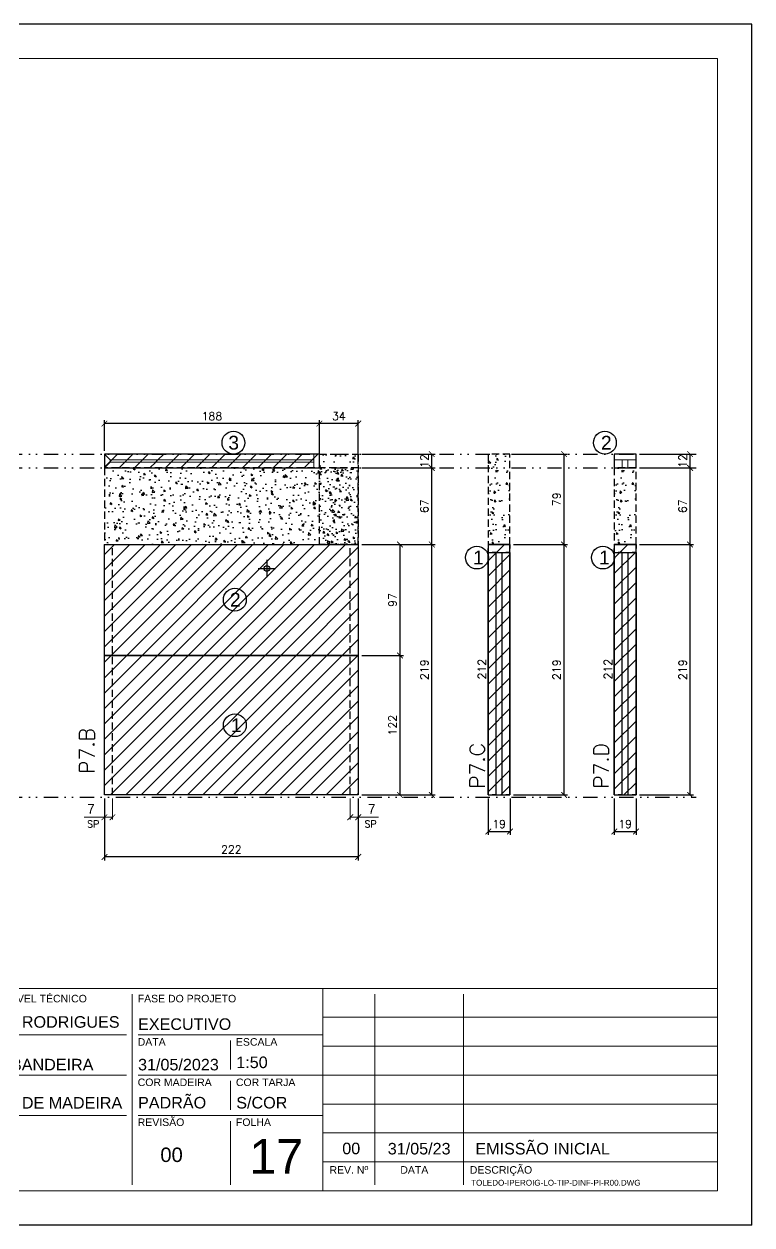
# Model space of a CAD drawing. Extents: x -23436 to 4767, y -3862 to 10024.
# Drawn here: x -18243 to -17606, y 4082 to 5132 of the extents above; entities that cross this region are included whole.
import ezdxf
from ezdxf.enums import TextEntityAlignment as Align

# ---------------------------------------------------------------- set-up
doc = ezdxf.new("R2010")
doc.units = 0
doc.header["$PDMODE"] = 2
doc.header["$PDSIZE"] = 10
doc.linetypes.add('DIVIDE2', pattern=[0.625, 0.25, -0.125, 0, -0.125, 0, -0.125])
doc.linetypes.add('HIDDEN', pattern=[9.525, 6.35, -3.175])
doc.layers.get('0').update_dxf_attribs({"lineweight": 13})
doc.layers.get('Defpoints').update_dxf_attribs({"lineweight": 13})
for name, color, linetype, lineweight in [('A-GENM', 7, 'Continuous', 18), ('cotas', 4, 'Continuous', 13), ('FOLHA MB', 7, 'Continuous', 13), ('N° FOLHA', 5, 'Continuous', 13), ('Texto Seção', 7, 'Continuous', 15)]:
    doc.layers.add(name, color=color, linetype=linetype, lineweight=lineweight)
for name, color, linetype in [('Concreto', 250, 'HIDDEN'), ('Cota', 4, 'Continuous'), ('Cota Sarrafo', 180, 'Continuous'), ('Furação', 70, 'Continuous'), ('MB Logo', 254, 'Continuous'), ('Nível', 160, 'Continuous'), ('Painéis', 30, 'Continuous'), ('Reaproveitamento', 252, 'Continuous'), ('Romaneio', 10, 'Continuous'), ('Sarr 7x7', 104, 'Continuous'), ('Sarrafo de Pressão', 42, 'HIDDEN')]:
    doc.layers.add(name, color=color, linetype=linetype)
doc.layers.add('Laje_Perimetro', color=7, linetype='Continuous', plot=False)
doc.styles.add('ARIAL', font='arial.ttf', dxfattribs={"oblique": 15, "height": 25})
doc.styles.add('MB_C01', font='arial.ttf', dxfattribs={"height": 1.3})
doc.styles.add('MB_C02', font='arial.ttf', dxfattribs={"height": 2})
doc.styles.add('MB_C03', font='arial.ttf', dxfattribs={"height": 2.5})
doc.styles.add('MB_C04', font='arial.ttf', dxfattribs={"height": 6})
doc.styles.add('REGUA-120', font='ROMANS.shx', dxfattribs={"height": 15})
doc.styles.add('ROMANS', font='romans.shx')
doc.styles.add('ROMAS860', font='ROMAS860.SHX')
doc.dimstyles.new('cotas', dxfattribs={"dimtxt": 8.5, "dimasz": 5, "dimexe": 2, "dimexo": 3, "dimgap": 3, "dimtad": 1, "dimdec": 1, "dimzin": 9, "dimdsep": 46, "dimtxsty": 'ROMAS860', "dimblk": 'ARCHTICK', "dimcen": 0, "dimclrd": 4, "dimclre": 4, "dimclrt": 1, "dimadec": 0, "dimazin": 2, "dimtfac": 1, "dimtdec": 1, "dimtix": 1, "dimtmove": 0, "dimatfit": 2, "dimldrblk": 'OBLIQUE', "dimfxl": 0, "dimtolj": 1, "dimtzin": 0, "dimlwd": 13, "dimlwe": 13, "dimarcsym": 0})
doc.dimstyles.new('PAINEL', dxfattribs={"dimtxt": 7, "dimasz": 5, "dimexe": 3, "dimexo": 3, "dimgap": 3, "dimtad": 1, "dimdec": 1, "dimzin": 12, "dimdsep": 46, "dimtxsty": 'ROMANS', "dimblk": 'ARCHTICK', "dimcen": 0, "dimclrd": 4, "dimclre": 4, "dimclrt": 1, "dimadec": 1, "dimazin": 3, "dimtfac": 1, "dimtdec": 1, "dimtmove": 0, "dimatfit": 3, "dimldrblk": 'OBLIQUE', "dimfxl": 0, "dimtolj": 1, "dimtzin": 12, "dimarcsym": 0})
doc.dimstyles.new('projeto2', dxfattribs={"dimtxt": 7, "dimasz": 5, "dimexe": 1.25, "dimexo": 2.5, "dimgap": 2, "dimtad": 1, "dimdec": 1, "dimdsep": 46, "dimtxsty": 'ROMANS', "dimblk": 'OBLIQUE', "dimcen": 10, "dimdle": 1, "dimse1": 1, "dimse2": 1, "dimsd1": 1, "dimsd2": 1, "dimclrd": 256, "dimclre": 256, "dimclrt": 1, "dimadec": 0, "dimazin": 0, "dimtfac": 1, "dimtdec": 1, "dimtmove": 0, "dimatfit": 3, "dimldrblk": 'OBLIQUE', "dimfxl": 0, "dimlwd": -1, "dimlwe": -1, "dimarcsym": 0})
pattern_1 = [(45, (-11602.353, 0), (-6.735192, 6.735192), [])]
pattern_2 = [(45, (-3186.034, 11546.0145), (-6.735192, 6.735192), [])]

# ---------------------------------------------------------------- blocks, each defined once
blk = doc.blocks.new('A$C169d8357')
at = {"layer": 'FOLHA MB', "color": 1}
for p, q in [((1109.8, 356.7), (70, 356.7)), ((943.1, 351.7), (943.1, 185)), ((1109.8, 356.7), (1109.8, 179.9)), ((1455, 356.7), (1109.8, 356.7)), ((1155.3, 185), (1155.3, 351.7)), ((1232.6, 351.7), (1232.6, 185)), ((1455, 331.5), (1109.8, 331.5)), ((938.1, 316.3), (791.6, 316.3)), ((1109.8, 316.3), (948.2, 316.3)), ((1029, 311.3), (1029, 286)), ((1455, 306.2), (1109.8, 306.2)), ((938.1, 281), (791.6, 281)), ((1109.8, 281), (948.2, 281)), ((1029, 275.9), (1029, 250.7)), ((1455, 281), (1109.8, 281)), ((1455, 255.7), (1109.8, 255.7)), ((938.1, 245.6), (450.7, 245.6)), ((1109.8, 245.6), (948.2, 245.6)), ((1029, 240.6), (1029, 185)), ((1455, 230.4), (1109.8, 230.4)), ((1455, 205.2), (1109.8, 205.2))]:
    blk.add_line(p, q, dxfattribs=at)
for points in [[(0, 1199.9), (0, 149.9), (1485, 149.9), (1485, 1199.9)], [(70, 1169.9), (70, 179.9), (1455, 179.9), (1455, 1169.9)]]:
    blk.add_lwpolyline(points, close=True, dxfattribs=at)
at = {"layer": 'FOLHA MB', "color": 6, "style": 'MB_C01'}
for s, height, p in [('RESPONSÁVEL TÉCNICO', 6.566, (791.2, 344.6)), ('FASE DO PROJETO', 6.566, (947.8, 344.6)), ('DATA', 6.57, (947.8, 306.7)), ('ESCALA', 6.57, (1033.7, 306.7)), ('COR MADEIRA', 6.566, (947.8, 271.4)), ('COR TARJA', 6.57, (1033.7, 271.4)), ('REVISÃO', 6.57, (947.8, 236.5)), ('FOLHA', 6.57, (1033.7, 236.5))]:
    blk.add_text(s, height=height, dxfattribs=at).set_placement(p)
at = {"layer": 'FOLHA MB', "color": 5}
for s, height, style, p in [('DANIEL RODRIGUES', 10.102, 'MB_C02', (791.6, 322.4)), ('EXECUTIVO', 10.1, 'MB_C02', (948.1, 320.5)), ('THAÍS BANDEIRA', 10.102, 'MB_C02', (791.5, 285.1)), ('31/05/2023', 10.1, 'MB_C02', (948.1, 285.1)), ('1:50', 10.1, 'MB_C02', (1034, 287.1)), ('PADRÃO', 10.1, 'MB_C02', (948.1, 251.8)), ('FORMA DE MADEIRA', 10.102, 'MB_C02', (791.6, 251.7)), ('S/COR', 10.1, 'MB_C02', (1034, 251.8)), ('00', 10.1, 'MB_C02', (1126.7, 211.8)), ('31/05/23', 10.1, 'MB_C02', (1166.5, 211.6)), ('EMISSÃO INICIAL', 10.102, 'MB_C02', (1243.1, 211.6)), ('00', 12.63, 'MB_C03', (967.6, 205))]:
    blk.add_text(s, height=height, dxfattribs=dict(at, style=style)).set_placement(p)
at = {"layer": 'FOLHA MB', "color": 6, "style": 'MB_C01'}
for s, p in [('REV. Nº', (1132.5, 198.1)), ('DATA', (1189.7, 198.1)), ('DESCRIÇÃO', (1265.5, 198.1))]:
    blk.add_text(s, height=6.57, dxfattribs=at).set_placement(p, align=Align.MIDDLE_CENTER)
at = {"layer": 'FOLHA MB', "insert": (1239.4, 189.4), "char_height": 5.051, "width": 210.818, "attachment_point": 1, "style": 'MB_C04'}
blk.add_mtext('TOLEDO-IPEROIG-LO-TIP-DINF-PI-R00.DWG', dxfattribs=at)
blk = doc.blocks.new('_ArchTick')
at = {"color": 0, "linetype": 'ByBlock', "const_width": 0.15}
blk.add_lwpolyline([(-0.5, -0.5), (0.5, 0.5)], dxfattribs=at)
blk = doc.blocks.new('*D3960')
at = {"layer": 'Cota', "color": 4, "lineweight": 13, "transparency": 16777216}
for p, q in [((-17957.7, 4455.2), (-17957.7, 4436.7)), ((-17950.7, 4455.2), (-17950.7, 4436.7)), ((-17957.7, 4438.7), (-17950.7, 4438.7)), ((-17950.7, 4438.7), (-17933, 4438.7))]:
    blk.add_line(p, q, dxfattribs=at)
at = {"layer": 'Defpoints', "color": 0, "transparency": 16777216}
for p in [(-17957.7, 4458.2), (-17950.7, 4458.2), (-17950.7, 4438.7)]:
    blk.add_point(p, dxfattribs=at)
at = {"layer": 'Cota', "color": 4, "lineweight": 13, "transparency": 16777216, "xscale": 5, "yscale": 5, "zscale": 5, "rotation": 180}
blk.add_blockref('_ArchTick', (-17957.7, 4438.7), dxfattribs=at)
at = {"layer": 'Cota', "color": 4, "lineweight": 13, "transparency": 16777216, "xscale": 5, "yscale": 5, "zscale": 5}
blk.add_blockref('_ArchTick', (-17950.7, 4438.7), dxfattribs=at)
at = {"layer": 'Cota', "color": 1, "transparency": 16777216, "insert": (-17938.9, 4446), "char_height": 8.5, "attachment_point": 5, "style": 'ROMAS860'}
blk.add_mtext('\\A1;7', dxfattribs=at)
blk = doc.blocks.new('_OBLIQUE')
at = {"color": 0, "linetype": 'ByBlock', "lineweight": -2}
for p, q in [((0, 0), (-1, 0)), ((-0.5, -0.5), (0.5, 0.5))]:
    blk.add_line(p, q, dxfattribs=at)
blk = doc.blocks.new('*D3961')
at = {"layer": 'Cota', "color": 4, "lineweight": 13, "transparency": 16777216}
for p, q in [((-18172.7, 4455.2), (-18172.7, 4436.7)), ((-18165.7, 4455.2), (-18165.7, 4436.7)), ((-18172.7, 4438.7), (-18190.4, 4438.7)), ((-18165.7, 4438.7), (-18172.7, 4438.7))]:
    blk.add_line(p, q, dxfattribs=at)
at = {"layer": 'Defpoints', "color": 0, "transparency": 16777216}
for p in [(-18172.7, 4458.2), (-18165.7, 4458.2), (-18172.7, 4438.7)]:
    blk.add_point(p, dxfattribs=at)
at = {"layer": 'Cota', "color": 4, "lineweight": 13, "transparency": 16777216, "xscale": 5, "yscale": 5, "zscale": 5, "rotation": 180}
blk.add_blockref('_ArchTick', (-18172.7, 4438.7), dxfattribs=at)
at = {"layer": 'Cota', "color": 4, "lineweight": 13, "transparency": 16777216, "xscale": 5, "yscale": 5, "zscale": 5}
blk.add_blockref('_ArchTick', (-18165.7, 4438.7), dxfattribs=at)
at = {"layer": 'Cota', "color": 1, "transparency": 16777216, "insert": (-18184.5, 4446), "char_height": 8.5, "attachment_point": 5, "style": 'ROMAS860'}
blk.add_mtext('\\A1;7', dxfattribs=at)
blk = doc.blocks.new('*D3962')
at = {"layer": 'Cota', "color": 4, "lineweight": -2, "transparency": 16777216}
for p, q in [((-18172.7, 4455.2), (-18172.7, 4401)), ((-17950.7, 4455.2), (-17950.7, 4401)), ((-17950.7, 4404), (-18172.7, 4404))]:
    blk.add_line(p, q, dxfattribs=at)
at = {"layer": 'Defpoints', "color": 0, "transparency": 16777216}
for p in [(-18172.7, 4458.2), (-17950.7, 4458.2), (-18172.7, 4404)]:
    blk.add_point(p, dxfattribs=at)
at = {"layer": 'Cota', "color": 4, "lineweight": -2, "transparency": 16777216, "xscale": 5, "yscale": 5, "zscale": 5, "rotation": 180}
blk.add_blockref('_ArchTick', (-18172.7, 4404), dxfattribs=at)
at = {"layer": 'Cota', "color": 4, "lineweight": -2, "transparency": 16777216, "xscale": 5, "yscale": 5, "zscale": 5}
blk.add_blockref('_ArchTick', (-17950.7, 4404), dxfattribs=at)
at = {"layer": 'Cota', "color": 1, "transparency": 16777216, "insert": (-18061.7, 4410.5), "char_height": 7, "attachment_point": 5, "style": 'ROMANS'}
blk.add_mtext('\\A1;222', dxfattribs=at)
blk = doc.blocks.new('*D3963')
at = {"layer": 'Cota', "color": 4, "lineweight": -2, "transparency": 16777216}
for p, q in [((-17947.7, 4580.2), (-17911.2, 4580.2)), ((-17914.2, 4458.2), (-17914.2, 4580.2)), ((-17947.7, 4458.2), (-17911.2, 4458.2))]:
    blk.add_line(p, q, dxfattribs=at)
at = {"layer": 'Defpoints', "color": 0, "transparency": 16777216}
for p in [(-17950.7, 4580.2), (-17914.2, 4580.2), (-17950.7, 4458.2)]:
    blk.add_point(p, dxfattribs=at)
at = {"layer": 'Cota', "color": 4, "lineweight": -2, "transparency": 16777216, "xscale": 5, "yscale": 5, "zscale": 5}
for p, rotation in [((-17914.2, 4580.2), 90), ((-17914.2, 4458.2), 270)]:
    blk.add_blockref('_ArchTick', p, dxfattribs=dict(at, rotation=rotation))
at = {"layer": 'Cota', "color": 1, "transparency": 16777216, "insert": (-17920.7, 4519.2), "char_height": 7, "attachment_point": 5, "rotation": 90, "style": 'ROMANS'}
blk.add_mtext('\\A1;122', dxfattribs=at)
blk = doc.blocks.new('*D3964')
at = {"layer": 'Cota', "color": 4, "lineweight": -2, "transparency": 16777216}
for p, q in [((-17947.7, 4677.2), (-17911.2, 4677.2)), ((-17914.2, 4580.2), (-17914.2, 4677.2)), ((-17947.7, 4580.2), (-17911.2, 4580.2))]:
    blk.add_line(p, q, dxfattribs=at)
at = {"layer": 'Defpoints', "color": 0, "transparency": 16777216}
for p in [(-17950.7, 4677.2), (-17914.2, 4677.2), (-17950.7, 4580.2)]:
    blk.add_point(p, dxfattribs=at)
at = {"layer": 'Cota', "color": 4, "lineweight": -2, "transparency": 16777216, "xscale": 5, "yscale": 5, "zscale": 5}
for p, rotation in [((-17914.2, 4677.2), 90), ((-17914.2, 4580.2), 270)]:
    blk.add_blockref('_ArchTick', p, dxfattribs=dict(at, rotation=rotation))
at = {"layer": 'Cota', "color": 1, "transparency": 16777216, "insert": (-17920.7, 4628.7), "char_height": 7, "attachment_point": 5, "rotation": 90, "style": 'ROMANS'}
blk.add_mtext('\\A1;97', dxfattribs=at)
blk = doc.blocks.new('*D3965')
at = {"layer": 'Cota', "color": 4, "lineweight": -2, "transparency": 16777216}
for p, q in [((-17837, 4455.2), (-17837, 4423.3)), ((-17818, 4455.2), (-17818, 4423.3)), ((-17837, 4426.3), (-17818, 4426.3))]:
    blk.add_line(p, q, dxfattribs=at)
at = {"layer": 'Defpoints', "color": 0, "transparency": 16777216}
for p in [(-17837, 4458.2), (-17818, 4458.2), (-17818, 4426.3)]:
    blk.add_point(p, dxfattribs=at)
at = {"layer": 'Cota', "color": 4, "lineweight": -2, "transparency": 16777216, "xscale": 5, "yscale": 5, "zscale": 5, "rotation": 180}
blk.add_blockref('_ArchTick', (-17837, 4426.3), dxfattribs=at)
at = {"layer": 'Cota', "color": 4, "lineweight": -2, "transparency": 16777216, "xscale": 5, "yscale": 5, "zscale": 5}
blk.add_blockref('_ArchTick', (-17818, 4426.3), dxfattribs=at)
at = {"layer": 'Cota', "color": 1, "transparency": 16777216, "insert": (-17827.5, 4432.8), "char_height": 7, "attachment_point": 5, "style": 'ROMANS'}
blk.add_mtext('\\A1;19', dxfattribs=at)
blk = doc.blocks.new('*D3966')
at = {"layer": 'Cota', "color": 4, "lineweight": -2, "transparency": 16777216}
for p, q in [((-17815, 4756.2), (-17767.7, 4756.2)), ((-17770.7, 4677.2), (-17770.7, 4756.2)), ((-17815, 4677.2), (-17767.7, 4677.2))]:
    blk.add_line(p, q, dxfattribs=at)
at = {"layer": 'Defpoints', "color": 0, "transparency": 16777216}
for p in [(-17818, 4756.2), (-17770.7, 4756.2), (-17818, 4677.2)]:
    blk.add_point(p, dxfattribs=at)
at = {"layer": 'Cota', "color": 4, "lineweight": -2, "transparency": 16777216, "xscale": 5, "yscale": 5, "zscale": 5}
for p, rotation in [((-17770.7, 4756.2), 90), ((-17770.7, 4677.2), 270)]:
    blk.add_blockref('_ArchTick', p, dxfattribs=dict(at, rotation=rotation))
at = {"layer": 'Cota', "color": 1, "transparency": 16777216, "insert": (-17777.2, 4716.7), "char_height": 7, "attachment_point": 5, "rotation": 90, "style": 'ROMANS'}
blk.add_mtext('\\A1;79', dxfattribs=at)
blk = doc.blocks.new('*D3967')
at = {"layer": 'Defpoints', "color": 0, "transparency": 16777216}
for p in [(-17830, 4670.2), (-17837, 4458.2), (-17837, 4458.2)]:
    blk.add_point(p, dxfattribs=at)
at = {"layer": 'Cota Sarrafo', "color": 1, "transparency": 16777216, "insert": (-17842.5, 4568.2), "char_height": 7, "attachment_point": 5, "rotation": 90, "style": 'ROMANS'}
blk.add_mtext('212', dxfattribs=at)
blk = doc.blocks.new('*D3968')
at = {"layer": 'Cota', "color": 4, "lineweight": -2, "transparency": 16777216}
for p, q in [((-17947.7, 4677.2), (-17883.4, 4677.2)), ((-17886.4, 4458.2), (-17886.4, 4677.2)), ((-17947.7, 4458.2), (-17883.4, 4458.2))]:
    blk.add_line(p, q, dxfattribs=at)
at = {"layer": 'Defpoints', "color": 0, "transparency": 16777216}
for p in [(-17950.7, 4677.2), (-17886.4, 4677.2), (-17950.7, 4458.2)]:
    blk.add_point(p, dxfattribs=at)
at = {"layer": 'Cota', "color": 4, "lineweight": -2, "transparency": 16777216, "xscale": 5, "yscale": 5, "zscale": 5}
for p, rotation in [((-17886.4, 4677.2), 90), ((-17886.4, 4458.2), 270)]:
    blk.add_blockref('_ArchTick', p, dxfattribs=dict(at, rotation=rotation))
at = {"layer": 'Cota', "color": 1, "transparency": 16777216, "insert": (-17892.9, 4567.7), "char_height": 7, "attachment_point": 5, "rotation": 90, "style": 'ROMANS'}
blk.add_mtext('\\A1;219', dxfattribs=at)
blk = doc.blocks.new('Furação')
at = {"layer": 'Furação'}
for p, q in [((3747.5, 717.9), (3747.5, 702.9)), ((3740, 710.4), (3755, 710.4))]:
    blk.add_line(p, q, dxfattribs=at)
blk.add_circle((3747.5, 710.4), 2.5, dxfattribs=at)
blk = doc.blocks.new('*D3969')
at = {"layer": 'A-GENM', "color": 4, "lineweight": -2, "transparency": 16777216}
for p, q in [((-17947.7, 4744.2), (-17883.4, 4744.2)), ((-17886.4, 4677.2), (-17886.4, 4744.2)), ((-17947.7, 4677.2), (-17883.4, 4677.2))]:
    blk.add_line(p, q, dxfattribs=at)
at = {"layer": 'Defpoints', "color": 0, "transparency": 16777216}
for p in [(-17950.7, 4744.2), (-17886.4, 4744.2), (-17950.7, 4677.2)]:
    blk.add_point(p, dxfattribs=at)
at = {"layer": 'A-GENM', "color": 4, "lineweight": -2, "transparency": 16777216, "xscale": 5, "yscale": 5, "zscale": 5}
for p, rotation in [((-17886.4, 4744.2), 90), ((-17886.4, 4677.2), 270)]:
    blk.add_blockref('_ArchTick', p, dxfattribs=dict(at, rotation=rotation))
at = {"layer": 'A-GENM', "color": 1, "transparency": 16777216, "insert": (-17892.9, 4710.7), "char_height": 7, "attachment_point": 5, "rotation": 90, "style": 'ROMANS'}
blk.add_mtext('\\A1;67', dxfattribs=at)
blk = doc.blocks.new('*D3970')
at = {"layer": 'cotas', "color": 4, "lineweight": -2, "transparency": 16777216}
for p, q in [((-17984.7, 4747.2), (-17984.7, 4785.9)), ((-17950.7, 4782.9), (-17984.7, 4782.9)), ((-17950.7, 4747.2), (-17950.7, 4785.9))]:
    blk.add_line(p, q, dxfattribs=at)
at = {"layer": 'Defpoints', "color": 0, "transparency": 16777216}
for p in [(-17984.7, 4782.9), (-17984.7, 4744.2), (-17950.7, 4744.2)]:
    blk.add_point(p, dxfattribs=at)
at = {"layer": 'cotas', "color": 4, "lineweight": -2, "transparency": 16777216, "xscale": 5, "yscale": 5, "zscale": 5, "rotation": 180}
blk.add_blockref('_ArchTick', (-17984.7, 4782.9), dxfattribs=at)
at = {"layer": 'cotas', "color": 4, "lineweight": -2, "transparency": 16777216, "xscale": 5, "yscale": 5, "zscale": 5}
blk.add_blockref('_ArchTick', (-17950.7, 4782.9), dxfattribs=at)
at = {"layer": 'cotas', "color": 1, "transparency": 16777216, "insert": (-17967.7, 4789.4), "char_height": 7, "attachment_point": 5, "style": 'ROMANS'}
blk.add_mtext('\\A1;34', dxfattribs=at)
blk = doc.blocks.new('*D3971')
at = {"layer": 'cotas', "color": 4, "lineweight": -2, "transparency": 16777216}
for p, q in [((-17947.7, 4756.2), (-17883.4, 4756.2)), ((-17886.4, 4744.2), (-17886.4, 4756.2)), ((-17947.7, 4744.2), (-17883.4, 4744.2))]:
    blk.add_line(p, q, dxfattribs=at)
at = {"layer": 'Defpoints', "color": 0, "transparency": 16777216}
for p in [(-17950.7, 4756.2), (-17886.4, 4756.2), (-17950.7, 4744.2)]:
    blk.add_point(p, dxfattribs=at)
at = {"layer": 'cotas', "color": 4, "lineweight": -2, "transparency": 16777216, "xscale": 5, "yscale": 5, "zscale": 5}
for p, rotation in [((-17886.4, 4756.2), 90), ((-17886.4, 4744.2), 270)]:
    blk.add_blockref('_ArchTick', p, dxfattribs=dict(at, rotation=rotation))
at = {"layer": 'cotas', "color": 1, "transparency": 16777216, "insert": (-17892.9, 4750.2), "char_height": 7, "attachment_point": 5, "rotation": 90, "style": 'ROMANS'}
blk.add_mtext('\\A1;12', dxfattribs=at)
blk = doc.blocks.new('*D3972')
at = {"layer": 'cotas', "color": 4, "lineweight": -2, "transparency": 16777216}
for p, q in [((-18172.7, 4759.2), (-18172.7, 4785.9)), ((-17984.7, 4782.9), (-18172.7, 4782.9)), ((-17984.7, 4759.2), (-17984.7, 4785.9))]:
    blk.add_line(p, q, dxfattribs=at)
at = {"layer": 'Defpoints', "color": 0, "transparency": 16777216}
for p in [(-18172.7, 4782.9), (-18172.7, 4756.2), (-17984.7, 4756.2)]:
    blk.add_point(p, dxfattribs=at)
at = {"layer": 'cotas', "color": 4, "lineweight": -2, "transparency": 16777216, "xscale": 5, "yscale": 5, "zscale": 5, "rotation": 180}
blk.add_blockref('_ArchTick', (-18172.7, 4782.9), dxfattribs=at)
at = {"layer": 'cotas', "color": 4, "lineweight": -2, "transparency": 16777216, "xscale": 5, "yscale": 5, "zscale": 5}
blk.add_blockref('_ArchTick', (-17984.7, 4782.9), dxfattribs=at)
at = {"layer": 'cotas', "color": 1, "transparency": 16777216, "insert": (-18078.7, 4789.4), "char_height": 7, "attachment_point": 5, "style": 'ROMANS'}
blk.add_mtext('\\A1;188', dxfattribs=at)
blk = doc.blocks.new('*D3973')
at = {"layer": 'cotas', "color": 4, "lineweight": -2, "transparency": 16777216}
for p, q in [((-17815, 4677.2), (-17767.7, 4677.2)), ((-17770.7, 4458.2), (-17770.7, 4677.2)), ((-17815, 4458.2), (-17767.7, 4458.2))]:
    blk.add_line(p, q, dxfattribs=at)
at = {"layer": 'Defpoints', "color": 0, "transparency": 16777216}
for p in [(-17818, 4677.2), (-17770.7, 4677.2), (-17818, 4458.2)]:
    blk.add_point(p, dxfattribs=at)
at = {"layer": 'cotas', "color": 4, "lineweight": -2, "transparency": 16777216, "xscale": 5, "yscale": 5, "zscale": 5}
for p, rotation in [((-17770.7, 4677.2), 90), ((-17770.7, 4458.2), 270)]:
    blk.add_blockref('_ArchTick', p, dxfattribs=dict(at, rotation=rotation))
at = {"layer": 'cotas', "color": 1, "transparency": 16777216, "insert": (-17777.2, 4567.7), "char_height": 7, "attachment_point": 5, "rotation": 90, "style": 'ROMANS'}
blk.add_mtext('\\A1;219', dxfattribs=at)
blk = doc.blocks.new('*D3933')
at = {"layer": 'Cota', "color": 4, "lineweight": -2, "transparency": 16777216}
for p, q in [((-17726.8, 4455.2), (-17726.8, 4423.3)), ((-17707.8, 4455.2), (-17707.8, 4423.3)), ((-17726.8, 4426.3), (-17707.8, 4426.3))]:
    blk.add_line(p, q, dxfattribs=at)
at = {"layer": 'Defpoints', "color": 0, "transparency": 16777216}
for p in [(-17726.8, 4458.2), (-17707.8, 4458.2), (-17707.8, 4426.3)]:
    blk.add_point(p, dxfattribs=at)
at = {"layer": 'Cota', "color": 4, "lineweight": -2, "transparency": 16777216, "xscale": 5, "yscale": 5, "zscale": 5, "rotation": 180}
blk.add_blockref('_ArchTick', (-17726.8, 4426.3), dxfattribs=at)
at = {"layer": 'Cota', "color": 4, "lineweight": -2, "transparency": 16777216, "xscale": 5, "yscale": 5, "zscale": 5}
blk.add_blockref('_ArchTick', (-17707.8, 4426.3), dxfattribs=at)
at = {"layer": 'Cota', "color": 1, "transparency": 16777216, "insert": (-17717.3, 4432.8), "char_height": 7, "attachment_point": 5, "style": 'ROMANS'}
blk.add_mtext('\\A1;19', dxfattribs=at)
blk = doc.blocks.new('*D3934')
at = {"layer": 'Cota', "color": 4, "lineweight": -2, "transparency": 16777216}
for p, q in [((-17704.8, 4744.2), (-17657.5, 4744.2)), ((-17660.5, 4677.2), (-17660.5, 4744.2)), ((-17704.8, 4677.2), (-17657.5, 4677.2))]:
    blk.add_line(p, q, dxfattribs=at)
at = {"layer": 'Defpoints', "color": 0, "transparency": 16777216}
for p in [(-17707.8, 4744.2), (-17660.5, 4744.2), (-17707.8, 4677.2)]:
    blk.add_point(p, dxfattribs=at)
at = {"layer": 'Cota', "color": 4, "lineweight": -2, "transparency": 16777216, "xscale": 5, "yscale": 5, "zscale": 5}
for p, rotation in [((-17660.5, 4744.2), 90), ((-17660.5, 4677.2), 270)]:
    blk.add_blockref('_ArchTick', p, dxfattribs=dict(at, rotation=rotation))
at = {"layer": 'Cota', "color": 1, "transparency": 16777216, "insert": (-17667, 4710.7), "char_height": 7, "attachment_point": 5, "rotation": 90, "style": 'ROMANS'}
blk.add_mtext('\\A1;67', dxfattribs=at)
blk = doc.blocks.new('*D3935')
at = {"layer": 'Defpoints', "color": 0, "transparency": 16777216}
for p in [(-17719.8, 4670.2), (-17726.8, 4458.2), (-17726.8, 4458.2)]:
    blk.add_point(p, dxfattribs=at)
at = {"layer": 'Cota Sarrafo', "color": 1, "transparency": 16777216, "insert": (-17732.3, 4568.2), "char_height": 7, "attachment_point": 5, "rotation": 90, "style": 'ROMANS'}
blk.add_mtext('212', dxfattribs=at)
blk = doc.blocks.new('*D3936')
at = {"layer": 'cotas', "color": 4, "lineweight": -2, "transparency": 16777216}
for p, q in [((-17704.8, 4677.2), (-17657.5, 4677.2)), ((-17660.5, 4458.2), (-17660.5, 4677.2)), ((-17704.8, 4458.2), (-17657.5, 4458.2))]:
    blk.add_line(p, q, dxfattribs=at)
at = {"layer": 'Defpoints', "color": 0, "transparency": 16777216}
for p in [(-17707.8, 4677.2), (-17660.5, 4677.2), (-17707.8, 4458.2)]:
    blk.add_point(p, dxfattribs=at)
at = {"layer": 'cotas', "color": 4, "lineweight": -2, "transparency": 16777216, "xscale": 5, "yscale": 5, "zscale": 5}
for p, rotation in [((-17660.5, 4677.2), 90), ((-17660.5, 4458.2), 270)]:
    blk.add_blockref('_ArchTick', p, dxfattribs=dict(at, rotation=rotation))
at = {"layer": 'cotas', "color": 1, "transparency": 16777216, "insert": (-17667, 4567.7), "char_height": 7, "attachment_point": 5, "rotation": 90, "style": 'ROMANS'}
blk.add_mtext('\\A1;219', dxfattribs=at)
blk = doc.blocks.new('*D3937')
at = {"layer": 'cotas', "color": 4, "lineweight": -2, "transparency": 16777216}
for p, q in [((-17704.8, 4756.2), (-17657.5, 4756.2)), ((-17660.5, 4744.2), (-17660.5, 4756.2)), ((-17704.8, 4744.2), (-17657.5, 4744.2))]:
    blk.add_line(p, q, dxfattribs=at)
at = {"layer": 'Defpoints', "color": 0, "transparency": 16777216}
for p in [(-17707.8, 4756.2), (-17660.5, 4756.2), (-17707.8, 4744.2)]:
    blk.add_point(p, dxfattribs=at)
at = {"layer": 'cotas', "color": 4, "lineweight": -2, "transparency": 16777216, "xscale": 5, "yscale": 5, "zscale": 5}
for p, rotation in [((-17660.5, 4756.2), 90), ((-17660.5, 4744.2), 270)]:
    blk.add_blockref('_ArchTick', p, dxfattribs=dict(at, rotation=rotation))
at = {"layer": 'cotas', "color": 1, "transparency": 16777216, "insert": (-17667, 4750.2), "char_height": 7, "attachment_point": 5, "rotation": 90, "style": 'ROMANS'}
blk.add_mtext('\\A1;12', dxfattribs=at)

msp = doc.modelspace()

# ---------------------------------------------------------------- hatches: boundary and pattern name
at = {"layer": 'Concreto'}
h = msp.add_hatch(dxfattribs=at)
h.set_pattern_fill('AR-CONC', color=256, scale=0.1, angle=-90)
h.set_pattern_definition([(320, (1521.793, -51), (-1.593909, -18.218467), [1.905, -20.955]), (265, (1521.793, -51), (19.105685, 3.524342), [1.524, -16.764058]), (10.45144, (1521.66, -52.518), (17.511775, -14.694125), [1.619001, -17.809024]), (316.1842, (1526.873, -51), (-4.204233, -27.107904), [2.8575, -31.4325]), (6.63556, (1526.523, -53.26), (24.742612, -23.740413), [2.428502, -26.71356]), (261.18415, (1526.873, -51), (24.742612, -23.740413), [2.285997, -25.145973]), (291, (1525.603, -53.54), (-10.22652, -15.161439), [1.905, -20.955]), (236, (1525.603, -53.54), (18.418797, -6.180203), [1.524, -16.764]), (341.45145, (1524.751, -54.803), (8.192277, -21.341642), [1.619001, -17.808994]), (307.5, (1521.7935, -51), (8.4555039, -0.3088603), [0, -16.5608, 0, -17.018, 0, -16.8275]), (277.5, (1521.7935, -51), (10.0180575, -6.6819663), [0, -9.7028, 0, -16.1798, 0, -6.4135]), (237.5, (1521.7935, -45.336), (-0.5728744, -13.5590595), [0, -6.35, 0, -19.812, 0, -26.289]), (227.5, (1521.793, -42.796), (2.542649, -14.812918), [0, -8.255, 0, -13.1572, 0, -18.669])])
h.paths.add_polyline_path([(-17950.698, 4677.207), (-17984.698, 4677.207), (-17984.698, 4756.207), (-17950.698, 4756.207)])
h = msp.add_hatch(dxfattribs=at)
h.set_pattern_fill('AR-CONC', color=256, scale=0.1, angle=-90)
h.set_pattern_definition([(320, (-3177.462, 11514.015), (-1.593909, -18.218467), [1.905, -20.955]), (265, (-3177.462, 11514.015), (19.105685, 3.524342), [1.524, -16.764058]), (10.45144, (-3177.595, 11512.496), (17.511775, -14.694125), [1.619, -17.809024]), (316.1842, (-3172.382, 11514.015), (-4.204233, -27.107904), [2.8575, -31.4325]), (6.63556, (-3172.732, 11511.756), (24.742612, -23.740413), [2.4285, -26.71356]), (261.18415, (-3172.382, 11514.015), (24.742612, -23.740413), [2.285997, -25.145973]), (291, (-3173.652, 11511.475), (-10.22652, -15.161439), [1.905, -20.955]), (236, (-3173.652, 11511.475), (18.418797, -6.180203), [1.524, -16.764]), (341.45145, (-3174.504, 11510.211), (8.192277, -21.341642), [1.619, -17.808994]), (307.5, (-3177.462, 11514.0145), (8.455504, -0.3088603), [0, -16.5608, 0, -17.018, 0, -16.8275]), (277.5, (-3177.462, 11514.0145), (10.0180575, -6.681966), [0, -9.7028, 0, -16.1798, 0, -6.4135]), (237.5, (-3177.462, 11519.679), (-0.5728744, -13.5590595), [0, -6.35, 0, -19.812, 0, -26.289]), (227.5, (-3177.462, 11522.219), (2.542649, -14.812918), [0, -8.255, 0, -13.1572, 0, -18.669])])
h.paths.add_polyline_path([(-17837.016, 4677.207), (-17818.016, 4677.207), (-17818.016, 4756.207), (-17837.016, 4756.207)])
h = msp.add_hatch(dxfattribs=at)
h.set_pattern_fill('AR-CONC', color=256, scale=0.1, angle=-90)
h.set_pattern_definition([(320, (-3186.034, 11495.015), (-1.593909, -18.218467), [1.905, -20.955]), (265, (-3186.034, 11495.015), (19.105685, 3.524342), [1.524, -16.764058]), (10.45144, (-3186.167, 11493.496), (17.511775, -14.694125), [1.619, -17.809024]), (316.1842, (-3180.954, 11495.015), (-4.204233, -27.107904), [2.8575, -31.4325]), (6.63556, (-3181.304, 11492.756), (24.742612, -23.740413), [2.4285, -26.71356]), (261.18415, (-3180.954, 11495.015), (24.742612, -23.740413), [2.285997, -25.145973]), (291, (-3182.224, 11492.475), (-10.22652, -15.161439), [1.905, -20.955]), (236, (-3182.224, 11492.475), (18.418797, -6.180203), [1.524, -16.764]), (341.45145, (-3183.076, 11491.211), (8.192277, -21.341642), [1.619, -17.808994]), (307.5, (-3186.034, 11495.0145), (8.455504, -0.3088603), [0, -16.5608, 0, -17.018, 0, -16.8275]), (277.5, (-3186.034, 11495.0145), (10.0180575, -6.6819663), [0, -9.7028, 0, -16.1798, 0, -6.4135]), (237.5, (-3186.034, 11500.679), (-0.5728744, -13.5590595), [0, -6.35, 0, -19.812, 0, -26.289]), (227.5, (-3186.034, 11503.219), (2.542649, -14.812918), [0, -8.255, 0, -13.1572, 0, -18.669])])
h.paths.add_polyline_path([(-18172.698, 4677.207), (-17950.698, 4677.207), (-17950.698, 4744.207), (-18172.698, 4744.207)])
h = msp.add_hatch(dxfattribs=at)
h.set_pattern_fill('AR-CONC', color=256, scale=0.1, angle=-90)
h.set_pattern_definition([(320, (-3067.258, 11514.015), (-1.593909, -18.218467), [1.905, -20.955]), (265, (-3067.258, 11514.015), (19.105685, 3.524342), [1.524, -16.764058]), (10.45144, (-3067.391, 11512.496), (17.511775, -14.694125), [1.619, -17.809024]), (316.1842, (-3062.178, 11514.015), (-4.204233, -27.107904), [2.8575, -31.4325]), (6.63556, (-3062.529, 11511.756), (24.742612, -23.740413), [2.4285, -26.71356]), (261.18415, (-3062.178, 11514.015), (24.742612, -23.740413), [2.285997, -25.145973]), (291, (-3063.448, 11511.475), (-10.22652, -15.161439), [1.905, -20.955]), (236, (-3063.448, 11511.475), (18.418797, -6.180203), [1.524, -16.764]), (341.45145, (-3064.3, 11510.211), (8.192277, -21.341642), [1.619, -17.808994]), (307.5, (-3067.258, 11514.0145), (8.455504, -0.3088603), [0, -16.5608, 0, -17.018, 0, -16.8275]), (277.5, (-3067.258, 11514.0145), (10.0180575, -6.681966), [0, -9.7028, 0, -16.1798, 0, -6.4135]), (237.5, (-3067.258, 11519.679), (-0.5728744, -13.5590595), [0, -6.35, 0, -19.812, 0, -26.289]), (227.5, (-3067.258, 11522.219), (2.542649, -14.812918), [0, -8.255, 0, -13.1572, 0, -18.669])])
h.paths.add_polyline_path([(-17726.812, 4677.207), (-17707.812, 4677.207), (-17707.812, 4744.207), (-17726.812, 4744.207)])
at = {"layer": 'Reaproveitamento'}
h = msp.add_hatch(dxfattribs=at)
h.set_pattern_fill('ANSI31', color=256, scale=3, style=0)
h.set_pattern_definition(pattern_1)
h.paths.add_polyline_path([(-17989.698, 4756.207), (-17989.698, 4751.207), (-18167.698, 4751.207), (-18167.698, 4749.207), (-17989.698, 4749.207), (-17989.698, 4744.207), (-18172.698, 4744.207), (-18172.698, 4756.207)], flags=16)
edge = h.paths.add_edge_path()
edge.add_line((-18603.044, 4756.207), (-17655.117, 4756.207))
h = msp.add_hatch(dxfattribs=at)
h.set_pattern_fill('ANSI31', color=256, scale=3, style=0)
h.set_pattern_definition(pattern_1)
h.paths.add_polyline_path([(-17989.698, 4756.207), (-17989.698, 4751.207), (-18167.698, 4751.207), (-18167.698, 4749.207), (-17989.698, 4749.207), (-17989.698, 4744.207), (-18172.698, 4744.207), (-18172.698, 4756.207)], flags=16)
h.paths.add_polyline_path([(-17984.698, 4744.207), (-17989.698, 4744.207), (-17989.698, 4756.207), (-17984.698, 4756.207)], flags=17)
h = msp.add_hatch(dxfattribs=at)
h.set_pattern_fill('ANSI31', color=256, scale=3, style=0)
h.set_pattern_definition(pattern_1)
h.paths.add_polyline_path([(-17989.698, 4756.207), (-17989.698, 4751.207), (-18167.698, 4751.207), (-18167.698, 4749.207), (-17989.698, 4749.207), (-17989.698, 4744.207), (-18172.698, 4744.207), (-18172.698, 4756.207)], flags=16)
h.paths.add_polyline_path([(-17984.698, 4756.207), (-18172.698, 4756.207), (-18172.698, 4744.207), (-17984.698, 4744.207)])
h = msp.add_hatch(dxfattribs=at)
h.set_pattern_fill('ANSI31', color=256, scale=3, style=0)
h.set_pattern_definition(pattern_2)
h.paths.add_polyline_path([(-17950.698, 4580.207), (-18172.698, 4580.207), (-18172.698, 4677.207), (-17950.698, 4677.207)])
h = msp.add_hatch(dxfattribs=at)
h.set_pattern_fill('ANSI31', color=256, scale=3, style=0)
h.set_pattern_definition(pattern_1)
h.paths.add_polyline_path([(-17837.016, 4458.207), (-17818.016, 4458.207), (-17818.016, 4677.207), (-17837.016, 4677.207)])
h = msp.add_hatch(dxfattribs=at)
h.set_pattern_fill('ANSI31', color=256, scale=3, style=0)
h.set_pattern_definition(pattern_1)
h.paths.add_polyline_path([(-17726.812, 4458.207), (-17707.812, 4458.207), (-17707.812, 4677.207), (-17726.812, 4677.207)])
h = msp.add_hatch(dxfattribs=at)
h.set_pattern_fill('ANSI31', color=256, scale=3, style=0)
h.set_pattern_definition(pattern_2)
h.paths.add_polyline_path([(-17950.698, 4458.207), (-18172.698, 4458.207), (-18172.698, 4580.207), (-17950.698, 4580.207)])

# ---------------------------------------------------------------- linework, layer by layer
at = {"layer": 'Concreto'}
for points in [[(-17950.698, 4677.207), (-17984.698, 4677.207), (-17984.698, 4756.207), (-17950.698, 4756.207)], [(-17837.016, 4677.207), (-17818.016, 4677.207), (-17818.016, 4756.207), (-17837.016, 4756.207)], [(-18172.698, 4677.207), (-17950.698, 4677.207), (-17950.698, 4744.207), (-18172.698, 4744.207)], [(-17726.812, 4677.207), (-17707.812, 4677.207), (-17707.812, 4744.207), (-17726.812, 4744.207)]]:
    msp.add_lwpolyline(points, close=True, dxfattribs=at)
at = {"layer": 'cotas', "color": 50}
for p, q in [((-17989.698, 4756.207), (-18172.698, 4756.207)), ((-18172.698, 4756.207), (-18172.698, 4744.207)), ((-18172.698, 4756.207), (-18170.198, 4753.707)), ((-18172.698, 4744.207), (-18170.198, 4746.707)), ((-18167.698, 4751.207), (-18170.198, 4753.707)), ((-18167.698, 4749.207), (-18170.198, 4746.707)), ((-17989.698, 4751.207), (-18167.698, 4751.207)), ((-18167.698, 4751.207), (-18167.698, 4749.207)), ((-18167.698, 4749.207), (-17989.698, 4749.207)), ((-17989.698, 4744.207), (-17989.698, 4756.207)), ((-17989.698, 4756.207), (-17987.198, 4756.207)), ((-17989.698, 4756.207), (-17989.698, 4753.707)), ((-17989.698, 4751.207), (-17989.698, 4753.707)), ((-17989.698, 4749.207), (-17989.698, 4746.707)), ((-17989.698, 4744.207), (-17989.698, 4746.707)), ((-17984.698, 4756.207), (-17987.198, 4756.207)), ((-17984.698, 4744.207), (-17984.698, 4756.207)), ((-17726.812, 4756.207), (-17726.812, 4753.707)), ((-17726.812, 4756.207), (-17707.812, 4756.207)), ((-17726.812, 4751.207), (-17726.812, 4753.707)), ((-17726.812, 4751.207), (-17707.812, 4751.207)), ((-17726.812, 4744.207), (-17726.812, 4751.207)), ((-17726.812, 4751.207), (-17723.312, 4751.207)), ((-17719.812, 4751.207), (-17723.312, 4751.207)), ((-17719.812, 4744.207), (-17719.812, 4751.207)), ((-17714.812, 4751.207), (-17711.312, 4751.207)), ((-17714.812, 4751.207), (-17714.812, 4744.207)), ((-17707.812, 4751.207), (-17711.312, 4751.207)), ((-17707.812, 4756.207), (-17707.812, 4753.707)), ((-17707.812, 4751.207), (-17707.812, 4753.707)), ((-17707.812, 4751.207), (-17707.812, 4744.207)), ((-18172.698, 4744.207), (-17989.698, 4744.207)), ((-17989.698, 4744.207), (-17987.198, 4744.207)), ((-17984.698, 4744.207), (-17987.198, 4744.207)), ((-17726.812, 4744.207), (-17723.312, 4744.207)), ((-17719.812, 4744.207), (-17723.312, 4744.207)), ((-17714.812, 4744.207), (-17711.312, 4744.207)), ((-17707.812, 4744.207), (-17711.312, 4744.207))]:
    msp.add_line(p, q, dxfattribs=at)
at = {"layer": 'cotas'}
for p, q in [((-17818.016, 4677.207), (-17818.016, 4458.207)), ((-17707.812, 4677.207), (-17707.812, 4458.207))]:
    msp.add_line(p, q, dxfattribs=at)
at = {"layer": 'Laje_Perimetro'}
msp.add_lwpolyline([(-17606.377, 5132.259), (-19091.397, 5132.259), (-19091.397, 4082.259), (-17606.377, 4082.259)], close=True, dxfattribs=at)
at = {"layer": 'Nível', "color": 114, "linetype": 'DIVIDE2', "ltscale": 50, "true_color": 0x139b48}
msp.add_line((-18603.044, 4756.207), (-17655.117, 4756.207), dxfattribs=at)
at = {"layer": 'Nível', "linetype": 'DIVIDE2', "ltscale": 50}
for p, q in [((-18603.044, 4744.207), (-17655.117, 4744.207)), ((-18603.044, 4456.207), (-17655.117, 4456.207))]:
    msp.add_line(p, q, dxfattribs=at)
at = {"layer": 'Painéis', "color": 32, "true_color": 0xcd6928}
for points in [[(-17984.698, 4756.207), (-18172.698, 4756.207), (-18172.698, 4744.207), (-17984.698, 4744.207)], [(-17726.812, 4744.207), (-17707.812, 4744.207), (-17707.812, 4756.207), (-17726.812, 4756.207)], [(-17950.698, 4580.207), (-18172.698, 4580.207), (-18172.698, 4677.207), (-17950.698, 4677.207)], [(-17837.016, 4458.207), (-17818.016, 4458.207), (-17818.016, 4677.207), (-17837.016, 4677.207)], [(-17726.812, 4458.207), (-17707.812, 4458.207), (-17707.812, 4677.207), (-17726.812, 4677.207)], [(-17950.698, 4458.207), (-18172.698, 4458.207), (-18172.698, 4580.207), (-17950.698, 4580.207)]]:
    msp.add_lwpolyline(points, close=True, dxfattribs=at)
at = {"layer": 'Romaneio'}
for centre in [(-18059.866, 4766.207), (-17735.031, 4766.207), (-17846.943, 4665.792), (-17736.74, 4665.792), (-18058.633, 4628.934), (-18058.633, 4519.207)]:
    msp.add_circle(centre, 10, dxfattribs=at)
at = {"layer": 'Sarr 7x7', "color": 50}
for p, q in [((-17837.016, 4677.207), (-17837.016, 4673.707)), ((-17837.016, 4677.207), (-17818.016, 4677.207)), ((-17837.016, 4670.207), (-17837.016, 4673.707)), ((-17818.016, 4677.207), (-17818.016, 4673.707)), ((-17818.016, 4670.207), (-17818.016, 4673.707)), ((-17726.812, 4677.207), (-17726.812, 4673.707)), ((-17726.812, 4677.207), (-17707.812, 4677.207)), ((-17726.812, 4670.207), (-17726.812, 4673.707)), ((-17707.812, 4677.207), (-17707.812, 4673.707)), ((-17707.812, 4670.207), (-17707.812, 4673.707)), ((-17837.016, 4670.207), (-17818.016, 4670.207)), ((-17837.016, 4458.207), (-17837.016, 4670.207)), ((-17837.016, 4670.207), (-17833.516, 4670.207)), ((-17830.016, 4670.207), (-17833.516, 4670.207)), ((-17830.016, 4458.207), (-17830.016, 4670.207)), ((-17825.016, 4670.207), (-17821.516, 4670.207)), ((-17825.016, 4670.207), (-17825.016, 4458.207)), ((-17818.016, 4670.207), (-17821.516, 4670.207)), ((-17818.016, 4670.207), (-17818.016, 4458.207)), ((-17726.812, 4670.207), (-17707.812, 4670.207)), ((-17726.812, 4458.207), (-17726.812, 4670.207)), ((-17726.812, 4670.207), (-17723.312, 4670.207)), ((-17719.812, 4670.207), (-17723.312, 4670.207)), ((-17719.812, 4458.207), (-17719.812, 4670.207)), ((-17714.812, 4670.207), (-17711.312, 4670.207)), ((-17714.812, 4670.207), (-17714.812, 4458.207)), ((-17707.812, 4670.207), (-17711.312, 4670.207)), ((-17707.812, 4670.207), (-17707.812, 4458.207)), ((-17837.016, 4458.207), (-17833.516, 4458.207)), ((-17830.016, 4458.207), (-17833.516, 4458.207)), ((-17825.016, 4458.207), (-17821.516, 4458.207)), ((-17818.016, 4458.207), (-17821.516, 4458.207)), ((-17726.812, 4458.207), (-17723.312, 4458.207)), ((-17719.812, 4458.207), (-17723.312, 4458.207)), ((-17714.812, 4458.207), (-17711.312, 4458.207)), ((-17707.812, 4458.207), (-17711.312, 4458.207))]:
    msp.add_line(p, q, dxfattribs=at)
at = {"layer": 'Sarrafo de Pressão'}
for p, q in [((-18165.698, 4458.207), (-18165.698, 4677.207)), ((-17957.698, 4458.207), (-17957.698, 4677.207))]:
    msp.add_line(p, q, dxfattribs=at)

# ---------------------------------------------------------------- block references
at = {"layer": 'Furação'}
msp.add_blockref('Furação', (-21778.172, 3945.815), dxfattribs=at)
at = {"layer": 'MB Logo'}
msp.add_blockref('A$C169d8357', (-19091.397, 3932.321), dxfattribs=at)

# ---------------------------------------------------------------- texts
at = {"layer": 'N° FOLHA', "color": 5, "style": 'MB_C04'}
msp.add_text('17', height=30.3061, dxfattribs=at).set_placement((-18045.93, 4127.003))
at = {"layer": 'Romaneio', "color": 0, "style": 'ARIAL'}
for s, p in [('3', (-18059.661, 4766.207)), ('2', (-17733.779, 4766.207)), ('1', (-17845.691, 4665.792)), ('1', (-17735.487, 4665.792)), ('2', (-18058.24, 4628.934)), ('1', (-18057.381, 4519.207))]:
    msp.add_text(s, height=12, dxfattribs=at).set_placement(p, align=Align.MIDDLE_CENTER)
at = {"layer": 'Texto Seção', "char_height": 13, "width": 285.32988, "attachment_point": 7, "rotation": 90, "style": 'REGUA-120'}
for s, insert in [('P7.B', (-18181.503, 4476.675)), ('P7.C', (-17840.136, 4463.619)), ('P7.D', (-17731.77, 4463.619))]:
    msp.add_mtext(s, dxfattribs=dict(at, insert=insert))
at = {"layer": 'Texto Seção', "char_height": 6, "attachment_point": 9, "style": 'ROMANS'}
for insert in [(-18177.233, 4429.78), (-17934.639, 4429.78)]:
    msp.add_mtext('SP', dxfattribs=dict(at, insert=insert))

# ---------------------------------------------------------------- dimensions: what is measured, and where the dimension line sits
at = {"layer": 'A-GENM', "color": 6}
dim = msp.add_linear_dim(base=(-17886.429, 4744.207), p1=(-17950.698, 4677.207), p2=(-17950.698, 4744.207), angle=90, dimstyle='PAINEL', override={"dimarcsym": 2}, dxfattribs=at)
dim.commit()
dim.dimension.update_dxf_attribs({"geometry": '*D3969', "text_midpoint": (-17892.929, 4710.707)})
at = {"layer": 'Cota'}
for base, p1, p2, angle, override, picture, middle in [((-17770.672, 4756.207), (-17818.016, 4677.207), (-17818.016, 4756.207), 90, {"dimarcsym": 2}, '*D3966', (-17777.172, 4716.707)), ((-17660.469, 4744.207), (-17707.812, 4677.207), (-17707.812, 4744.207), 90, {"dimarcsym": 2}, '*D3934', (-17666.969, 4710.707)), ((-17914.227, 4677.207), (-17950.698, 4580.207), (-17950.698, 4677.207), 90, {"dimtmove": 1, "dimarcsym": 2}, '*D3964', (-17920.727, 4628.707)), ((-17886.429, 4677.207), (-17950.698, 4458.207), (-17950.698, 4677.207), 90, {"dimarcsym": 2}, '*D3968', (-17892.929, 4567.707)), ((-17914.227, 4580.207), (-17950.698, 4458.207), (-17950.698, 4580.207), 90, {"dimarcsym": 2}, '*D3963', (-17920.727, 4519.207)), ((-18172.698, 4404.032), (-17950.698, 4458.207), (-18172.698, 4458.207), 180, {"dimarcsym": 2}, '*D3962', (-18061.698, 4410.532))]:
    dim = msp.add_linear_dim(base=base, p1=p1, p2=p2, angle=angle, dimstyle='PAINEL', override=override, dxfattribs=at)
    dim.commit()
    dim.dimension.update_dxf_attribs({"geometry": picture, "text_midpoint": middle})
dim = msp.add_linear_dim(base=(-18172.698, 4438.73), p1=(-18165.698, 4458.207), p2=(-18172.698, 4458.207), dimstyle='cotas', dxfattribs=at)
dim.commit()
dim.dimension.update_dxf_attribs({"geometry": '*D3961', "text_midpoint": (-18184.531, 4438.73), "dimtype": 160})
dim = msp.add_linear_dim(base=(-17950.698, 4438.73), p1=(-17957.698, 4458.207), p2=(-17950.698, 4458.207), angle=180, dimstyle='cotas', dxfattribs=at)
dim.commit()
dim.dimension.update_dxf_attribs({"geometry": '*D3960', "text_midpoint": (-17938.865, 4438.73), "dimtype": 160})
for base, p1, p2, picture, middle in [((-17818.016, 4426.313), (-17837.016, 4458.207), (-17818.016, 4458.207), '*D3965', (-17827.516, 4432.813)), ((-17707.812, 4426.313), (-17726.812, 4458.207), (-17707.812, 4458.207), '*D3933', (-17717.312, 4432.813))]:
    dim = msp.add_linear_dim(base=base, p1=p1, p2=p2, dimstyle='PAINEL', override={"dimarcsym": 2}, dxfattribs=at)
    dim.commit()
    dim.dimension.update_dxf_attribs({"geometry": picture, "text_midpoint": middle})
at = {"layer": 'Cota Sarrafo'}
for base, p1, p2, picture, middle in [((-17837.016, 4458.207), (-17830.016, 4670.207), (-17837.016, 4458.207), '*D3967', (-17837.016, 4568.188)), ((-17726.812, 4458.207), (-17719.812, 4670.207), (-17726.812, 4458.207), '*D3935', (-17726.812, 4568.188))]:
    dim = msp.add_linear_dim(base=base, p1=p1, p2=p2, angle=90, dimstyle='projeto2', dxfattribs=at)
    dim.commit()
    dim.dimension.update_dxf_attribs({"geometry": picture, "text_midpoint": middle, "dimtype": 160})
at = {"layer": 'cotas'}
for base, p1, p2, angle, picture, middle in [((-18172.698, 4782.914), (-17984.698, 4756.207), (-18172.698, 4756.207), 180, '*D3972', (-18078.698, 4789.414)), ((-17984.698, 4782.914), (-17950.698, 4744.207), (-17984.698, 4744.207), 180, '*D3970', (-17967.698, 4789.414)), ((-17770.672, 4677.207), (-17818.016, 4458.207), (-17818.016, 4677.207), 90, '*D3973', (-17777.172, 4567.707)), ((-17660.469, 4677.207), (-17707.812, 4458.207), (-17707.812, 4677.207), 90, '*D3936', (-17666.969, 4567.707))]:
    dim = msp.add_linear_dim(base=base, p1=p1, p2=p2, angle=angle, dimstyle='PAINEL', override={"dimarcsym": 2}, dxfattribs=at)
    dim.commit()
    dim.dimension.update_dxf_attribs({"geometry": picture, "text_midpoint": middle})
for base, p1, p2, picture, middle in [((-17886.429, 4756.207), (-17950.698, 4744.207), (-17950.698, 4756.207), '*D3971', (-17886.429, 4750.207)), ((-17660.469, 4756.207), (-17707.812, 4744.207), (-17707.812, 4756.207), '*D3937', (-17660.469, 4750.207))]:
    dim = msp.add_linear_dim(base=base, p1=p1, p2=p2, angle=90, dimstyle='PAINEL', override={"dimarcsym": 2}, dxfattribs=at)
    dim.commit()
    dim.dimension.update_dxf_attribs({"geometry": picture, "text_midpoint": middle, "dimtype": 160})

doc.saveas('drawing.dxf')
